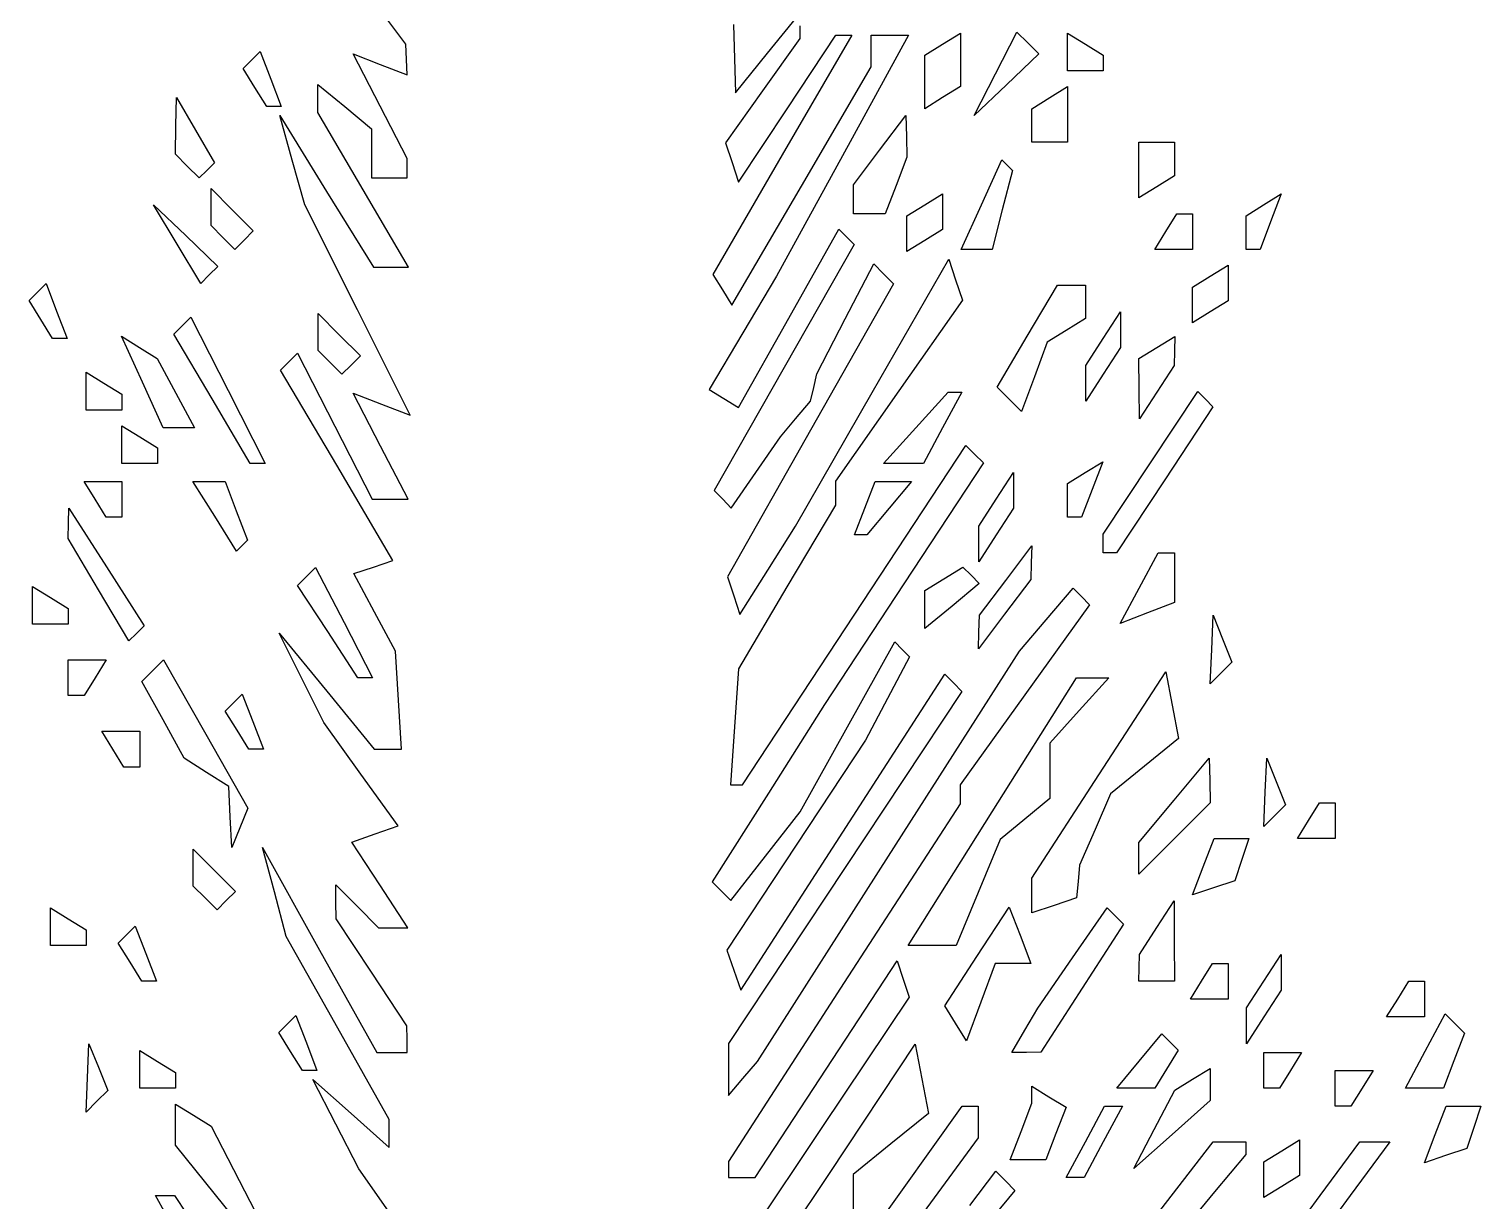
# Model space of a CAD drawing. Extents: x 137 to 489, y 18 to 824.
# Drawn here: x 283.6 to 348.7, y 712 to 764.5 of the extents above; entities that cross this region are included whole.
import ezdxf

# ---------------------------------------------------------------- set-up
doc = ezdxf.new("R2010")
doc.units = 0
doc.layers.add('Vrstva_1', color=7, linetype='CONTINUOUS')

msp = doc.modelspace()

# ---------------------------------------------------------------- linework, layer by layer
at = {"layer": 'Vrstva_1', "color": 7}
for p, q in [((300.49662, 763.814378), (299.322142, 765.367197)), ((316.709121, 763.41441), (318.148072, 765.191421)), ((315.183713, 764.692155), (315.27017, 761.637399)), ((320.47971, 764.214177), (317.367921, 758.850318)), ((317.590809, 760.920007), (319.770765, 764.214177)), ((318.148072, 764.626306), (318.148072, 764.061163)), ((319.770765, 764.214177), (320.125238, 764.214177)), ((323.026384, 764.214177), (320.066135, 758.814177)), ((320.125238, 764.214177), (320.47971, 764.214177)), ((321.348076, 763.502879), (321.348076, 764.214177)), ((321.348076, 764.214177), (322.187216, 764.214177)), ((322.187216, 764.214177), (323.026384, 764.214177)), ((324.557093, 763.814974), (325.357115, 764.309392)), ((325.357115, 764.309392), (325.357115, 763.109402)), ((326.928472, 762.483484), (327.886724, 764.351997)), ((327.886724, 764.351997), (328.374312, 763.864438)), ((330.157106, 763.462174), (330.157106, 764.309392)), ((330.157106, 764.309392), (330.957099, 763.814974)), ((300.522132, 763.128791), (300.49662, 763.814378)), ((318.148072, 764.061163), (316.485298, 761.72601)), ((323.757099, 763.320555), (324.557093, 763.814974)), ((328.374312, 763.864438), (328.861871, 763.376879)), ((330.957099, 763.814974), (331.757093, 763.320555)), ((293.196898, 762.721424), (293.578157, 763.102684)), ((293.578157, 763.102684), (293.959446, 763.483972)), ((293.959446, 763.483972), (294.433172, 762.249484)), ((299.338214, 761.032599), (298.128784, 763.371408)), ((298.128784, 763.371408), (299.338214, 762.907292)), ((299.338214, 762.907292), (300.547644, 762.443175)), ((300.547644, 762.443175), (300.522132, 763.128791)), ((315.27017, 761.637399), (316.709121, 763.41441)), ((321.348076, 762.79161), (321.348076, 763.502879)), ((323.757099, 762.120536), (323.757099, 763.320555)), ((325.357115, 763.109402), (325.357115, 761.909383)), ((328.861871, 763.376879), (327.416032, 761.995925)), ((330.157106, 762.614955), (330.157106, 763.462174)), ((331.757093, 763.320555), (331.757093, 762.967755)), ((331.757093, 762.967755), (331.757093, 762.614955)), ((293.724198, 761.868196), (293.196898, 762.721424)), ((294.433172, 762.249484), (294.906898, 761.014967)), ((318.227272, 757.451137), (321.348076, 762.79161)), ((325.970192, 760.61497), (326.928472, 762.483484)), ((330.957099, 762.614955), (330.157106, 762.614955)), ((331.757093, 762.614955), (330.957099, 762.614955)), ((294.251528, 761.014967), (293.724198, 761.868196)), ((296.547647, 761.382621), (296.547647, 762.010296)), ((296.547647, 762.010296), (297.747638, 761.014372)), ((316.485298, 761.72601), (314.822494, 759.390857)), ((323.757099, 760.920545), (323.757099, 762.120536)), ((325.357115, 761.909383), (324.557093, 761.414964)), ((327.416032, 761.995925), (325.970192, 760.61497)), ((329.357112, 761.414964), (330.157106, 761.909383)), ((330.157106, 761.909383), (330.157106, 760.662196)), ((290.18262, 760.148303), (290.208132, 761.414964)), ((290.208132, 761.414964), (291.057137, 759.95498)), ((294.579213, 761.014967), (294.251528, 761.014967)), ((294.906898, 761.014967), (294.579213, 761.014967)), ((296.547647, 760.754945), (296.547647, 761.382621)), ((297.747638, 761.014372), (298.947657, 760.018448)), ((300.547644, 758.693818), (299.338214, 761.032599)), ((324.557093, 761.414964), (323.757099, 760.920545)), ((328.55709, 760.920545), (329.357112, 761.414964)), ((295.395194, 758.614363), (294.834047, 760.614375)), ((294.834047, 760.614375), (296.936192, 757.214359)), ((298.581364, 757.284659), (296.547647, 760.754945)), ((315.410825, 757.625865), (317.590809, 760.920007)), ((321.73166, 759.062066), (322.906224, 760.61497)), ((322.906224, 760.61497), (322.931735, 759.680388)), ((328.55709, 760.167748), (328.55709, 760.920545)), ((330.157106, 760.662196), (330.157106, 759.41498)), ((290.157109, 758.881641), (290.18262, 760.148303)), ((291.057137, 759.95498), (291.906142, 758.494967)), ((298.947657, 760.018448), (298.947657, 758.916422)), ((322.931735, 759.680388), (322.957247, 758.745833)), ((328.55709, 759.41498), (328.55709, 760.167748)), ((314.822494, 759.390857), (315.116674, 758.508347)), ((320.557096, 757.509163), (321.73166, 759.062066)), ((329.357112, 759.41498), (328.55709, 759.41498)), ((330.157106, 759.41498), (329.357112, 759.41498)), ((333.357109, 758.167764), (333.357109, 759.41498)), ((333.357109, 759.41498), (334.157102, 759.41498)), ((334.157102, 759.41498), (334.957096, 759.41498)), ((334.957096, 759.41498), (334.957096, 758.662183)), ((290.690447, 758.348303), (290.157109, 758.881641)), ((291.223757, 757.814964), (290.690447, 758.348303)), ((291.906142, 758.494967), (291.566126, 758.15498)), ((295.956312, 756.614378), (295.395194, 758.614363)), ((298.947657, 758.916422), (298.947657, 757.814369)), ((300.547644, 758.254107), (300.547644, 758.693818)), ((317.367921, 758.850318), (314.256161, 753.486489)), ((315.116674, 758.508347), (315.410825, 757.625865)), ((320.066135, 758.814177), (317.105858, 753.414177)), ((322.957247, 758.745833), (322.471644, 757.480391)), ((326.304198, 756.618347), (327.217011, 758.621733)), ((327.217011, 758.621733), (327.455405, 758.383339)), ((327.455405, 758.383339), (327.693798, 758.144945)), ((334.957096, 758.662183), (334.957096, 757.909386)), ((291.563773, 758.15498), (291.223757, 757.814964)), ((291.566126, 758.15498), (291.563773, 758.15498)), ((298.947657, 757.814369), (299.74765, 757.814369)), ((299.74765, 757.814369), (300.547644, 757.814369)), ((300.547644, 757.814369), (300.547644, 758.254107)), ((327.693798, 758.144945), (327.232233, 756.379896)), ((333.357109, 756.920548), (333.357109, 758.167764)), ((334.957096, 757.909386), (334.157102, 757.414967)), ((291.757096, 756.509128), (291.757096, 757.335796)), ((291.757096, 757.335796), (292.703754, 756.389137)), ((296.936192, 757.214359), (299.038337, 753.814372)), ((300.615109, 753.814372), (298.581364, 757.284659)), ((315.106469, 752.110637), (318.227272, 757.451137)), ((320.557096, 756.86207), (320.557096, 757.509163)), ((322.471644, 757.480391), (321.986041, 756.214977)), ((323.757099, 756.614974), (324.557093, 757.109392)), ((324.557093, 757.109392), (324.557093, 756.309399)), ((334.157102, 757.414967), (333.357109, 756.920548)), ((338.947937, 756.609304), (339.738775, 757.098082)), ((339.738775, 757.098082), (339.262356, 755.856507)), ((290.237414, 754.852164), (289.178306, 756.615796)), ((289.178306, 756.615796), (290.620091, 755.234841)), ((291.757096, 755.68246), (291.757096, 756.509128)), ((292.703754, 756.389137), (293.650441, 755.442451)), ((298.319839, 751.902744), (295.956312, 756.614378)), ((320.557096, 756.214977), (320.557096, 756.86207)), ((322.957106, 756.120555), (323.757099, 756.614974)), ((325.391414, 754.614961), (326.304198, 756.618347)), ((338.157099, 756.120555), (338.947937, 756.609304)), ((321.271512, 756.214977), (320.557096, 756.214977)), ((321.271654, 756.214977), (321.271512, 756.214977)), ((321.986041, 756.214977), (321.271654, 756.214977)), ((322.957106, 755.320533), (322.957106, 756.120555)), ((324.557093, 756.309399), (324.557093, 755.509377)), ((327.232233, 756.379896), (326.770668, 754.614819)), ((334.557099, 755.414955), (335.051518, 756.214977)), ((335.051518, 756.214977), (335.404318, 756.214977)), ((335.404318, 756.214977), (335.75709, 756.214977)), ((335.75709, 756.214977), (335.75709, 755.414955)), ((338.157099, 755.367758), (338.157099, 756.120555)), ((339.262356, 755.856507), (338.785909, 754.614961)), ((290.620091, 755.234841), (292.061849, 753.853887)), ((292.290435, 755.149122), (291.757096, 755.68246)), ((292.823773, 754.615783), (292.290435, 755.149122)), ((293.650441, 755.442451), (293.237093, 755.029131)), ((317.655694, 751.527777), (319.903115, 755.525789)), ((319.903115, 755.525789), (320.248772, 755.180133)), ((320.248772, 755.180133), (320.594428, 754.834476)), ((322.957106, 754.520539), (322.957106, 755.320533)), ((324.557093, 755.509377), (323.757099, 755.014958)), ((334.06268, 754.614961), (334.557099, 755.414955)), ((335.75709, 755.414955), (335.75709, 754.614961)), ((338.157099, 754.614961), (338.157099, 755.367758)), ((291.296523, 753.088561), (290.237414, 754.852164)), ((293.237093, 755.029131), (292.823773, 754.615783)), ((320.594428, 754.834476), (317.456079, 749.324322)), ((323.757099, 755.014958), (322.957106, 754.520539)), ((326.080942, 754.614961), (325.391414, 754.614961)), ((326.770668, 754.614819), (326.080942, 754.614961)), ((334.909899, 754.614961), (334.06268, 754.614961)), ((335.75709, 754.614961), (334.909899, 754.614961)), ((338.471518, 754.614961), (338.157099, 754.614961)), ((338.785909, 754.614961), (338.471518, 754.614961)), ((292.061849, 753.853887), (291.6792, 753.47121)), ((299.038337, 753.814372), (299.826709, 753.814372)), ((299.826709, 753.814372), (300.615109, 753.814372)), ((320.191058, 751.496907), (321.46628, 753.962851)), ((321.39102, 748.193723), (324.828539, 754.173266)), ((321.46628, 753.962851), (321.909959, 753.519172)), ((324.828539, 754.173266), (325.135474, 753.252489)), ((336.557112, 753.415792), (337.357106, 753.910211)), ((337.357106, 753.910211), (337.357106, 753.110218)), ((291.6792, 753.47121), (291.296523, 753.088561)), ((314.256161, 753.486489), (314.681329, 752.798577)), ((317.105858, 753.414177), (315.60086, 750.877509)), ((321.909959, 753.519172), (322.353638, 753.075493)), ((325.135474, 753.252489), (325.442381, 752.331711)), ((335.75709, 752.921374), (336.557112, 753.415792)), ((283.596888, 752.322243), (283.978176, 752.703503)), ((283.978176, 752.703503), (284.359436, 753.084791)), ((284.359436, 753.084791), (284.833162, 751.850303)), ((314.681329, 752.798577), (315.106469, 752.110637)), ((322.353638, 753.075493), (318.630954, 746.504841)), ((328.350671, 750.728038), (329.702088, 753.015796)), ((329.702088, 753.015796), (330.329594, 753.015796)), ((330.329594, 753.015796), (330.957099, 753.015796)), ((330.957099, 753.015796), (330.957099, 752.262999)), ((335.75709, 752.121352), (335.75709, 752.921374)), ((337.357106, 753.110218), (337.357106, 752.310224)), ((284.124217, 751.469015), (283.596888, 752.322243)), ((284.833162, 751.850303), (285.306888, 750.615786)), ((300.683395, 747.191109), (298.319839, 751.902744)), ((325.442381, 752.331711), (322.59532, 748.281144)), ((330.957099, 752.262999), (330.957099, 751.510202)), ((335.75709, 751.321358), (335.75709, 752.121352)), ((337.357106, 752.310224), (336.557112, 751.815777)), ((284.651518, 750.615786), (284.124217, 751.469015)), ((290.092082, 750.817443), (290.468778, 751.194139)), ((290.468778, 751.194139), (290.845474, 751.570835)), ((290.845474, 751.570835), (292.517546, 748.293304)), ((296.557115, 750.909115), (296.557115, 751.735783)), ((296.557115, 751.735783), (297.503773, 750.789125)), ((315.408302, 747.529736), (317.655694, 751.527777)), ((318.915865, 749.030936), (320.191058, 751.496907)), ((330.957099, 751.510202), (330.101036, 750.981144)), ((331.757093, 750.615786), (332.532595, 751.815777)), ((332.532595, 751.815777), (332.532595, 751.015783)), ((336.557112, 751.815777), (335.75709, 751.321358)), ((284.979203, 750.615786), (284.651518, 750.615786)), ((285.306888, 750.615786), (284.979203, 750.615786)), ((288.679436, 748.666769), (287.744967, 750.71772)), ((287.744967, 750.71772), (288.546718, 750.222196)), ((291.803613, 747.916608), (290.092082, 750.817443)), ((296.557115, 750.082448), (296.557115, 750.909115)), ((297.503773, 750.789125), (298.450432, 749.842466)), ((315.60086, 750.877509), (314.095861, 748.34087)), ((326.999254, 748.440281), (328.350671, 750.728038)), ((330.101036, 750.981144), (329.244973, 750.452057)), ((330.981619, 749.415796), (331.757093, 750.615786)), ((332.532595, 751.015783), (332.532595, 750.215789)), ((334.158917, 750.215789), (334.95891, 750.710208)), ((334.95891, 750.710208), (334.947572, 750.063002)), ((288.546718, 750.222196), (289.348498, 749.726671)), ((295.255446, 749.588822), (295.636025, 749.96943)), ((295.636025, 749.96943), (297.308098, 746.6919)), ((297.090425, 749.549137), (296.557115, 750.082448)), ((329.244973, 750.452057), (328.670164, 748.898161)), ((332.532595, 750.215789), (331.757093, 749.015799)), ((333.358923, 749.72137), (334.158917, 750.215789)), ((334.947572, 750.063002), (334.936233, 749.415796)), ((289.348498, 749.726671), (290.180948, 748.171244)), ((294.874866, 749.208243), (295.255446, 749.588822)), ((297.623764, 749.015799), (297.090425, 749.549137)), ((298.037112, 749.429118), (297.623764, 749.015799)), ((298.450432, 749.842466), (298.037112, 749.429118)), ((317.456079, 749.324322), (314.317729, 743.814167)), ((330.981619, 748.615802), (330.981619, 749.415796)), ((333.370261, 748.368564), (333.358923, 749.72137)), ((334.936233, 749.415796), (334.157102, 748.215777)), ((286.157112, 748.263002), (286.157112, 749.110221)), ((286.157112, 749.110221), (286.957106, 748.615802)), ((286.957106, 748.615802), (287.757099, 748.121355)), ((289.613934, 746.615789), (288.679436, 748.666769)), ((297.392457, 744.938388), (294.874866, 749.208243)), ((318.776683, 748.422564), (318.915865, 749.030936)), ((328.670164, 748.898161), (328.095326, 747.344237)), ((331.757093, 749.015799), (330.981619, 747.81578)), ((330.981619, 747.81578), (330.981619, 748.615802)), ((286.157112, 747.415783), (286.157112, 748.263002)), ((287.757099, 748.121355), (287.757099, 747.768583)), ((290.180948, 748.171244), (291.013398, 746.615789)), ((292.517546, 748.293304), (294.189619, 745.015802)), ((299.358765, 745.792892), (298.128784, 748.171386)), ((298.128784, 748.171386), (299.406076, 747.681248)), ((314.095861, 748.34087), (314.752082, 747.935289)), ((314.752082, 747.935289), (315.408302, 747.529736)), ((317.953502, 742.21418), (321.39102, 748.193723)), ((318.637502, 747.814164), (318.776683, 748.422564)), ((322.59532, 748.281144), (319.74823, 744.230577)), ((323.357102, 746.615789), (324.805096, 748.215777)), ((325.413411, 748.215777), (324.557093, 746.615789)), ((324.805096, 748.215777), (325.109225, 748.215777)), ((325.109225, 748.215777), (325.413411, 748.215777)), ((327.547304, 747.892259), (326.999254, 748.440281)), ((333.3816, 747.015786), (333.370261, 748.368564)), ((334.157102, 748.215777), (333.3816, 747.015786)), ((333.874176, 745.049194), (335.99126, 748.248318)), ((335.99126, 748.248318), (336.33411, 747.90544)), ((286.957106, 747.415783), (286.157112, 747.415783)), ((287.757099, 747.415783), (286.957106, 747.415783)), ((287.757099, 747.768583), (287.757099, 747.415783)), ((293.515143, 745.015802), (291.803613, 747.916608)), ((299.406076, 747.681248), (300.683395, 747.191109)), ((317.965493, 747.01417), (318.637502, 747.814164)), ((328.095326, 747.344237), (327.547304, 747.892259)), ((336.676961, 747.562589), (334.510724, 744.289197)), ((336.33411, 747.90544), (336.676961, 747.562589)), ((287.757099, 745.862992), (287.757099, 746.710211)), ((287.757099, 746.710211), (288.557093, 746.215792)), ((297.308098, 746.6919), (298.98017, 743.414369)), ((317.293512, 746.214177), (317.965493, 747.01417)), ((288.557093, 746.215792), (289.357115, 745.721374)), ((290.313666, 746.615789), (289.613934, 746.615789)), ((291.013398, 746.615789), (290.313666, 746.615789)), ((318.630954, 746.504841), (314.908271, 739.934218)), ((316.186186, 744.615437), (317.293512, 746.214177)), ((321.909109, 745.015802), (323.357102, 746.615789)), ((324.557093, 746.615789), (323.700803, 745.015802)), ((287.757099, 745.015802), (287.757099, 745.862992)), ((289.357115, 745.721374), (289.357115, 745.368574)), ((289.357115, 745.368574), (289.357115, 745.015802)), ((300.588746, 743.414369), (299.358765, 745.792892)), ((320.594712, 738.221978), (325.599222, 745.82977)), ((325.599222, 745.82977), (325.990942, 745.438051)), ((325.990942, 745.438051), (326.382633, 745.046359)), ((288.557093, 745.015802), (287.757099, 745.015802)), ((289.357115, 745.015802), (288.557093, 745.015802)), ((293.852381, 745.015802), (293.515143, 745.015802)), ((294.189619, 745.015802), (293.852381, 745.015802)), ((299.910076, 740.668504), (297.392457, 744.938388)), ((322.80497, 745.015802), (321.909109, 745.015802)), ((323.700803, 745.015802), (322.80497, 745.015802)), ((326.382633, 745.046359), (322.820164, 739.630259)), ((330.947943, 744.610136), (331.738781, 745.098885)), ((331.738781, 745.098885), (331.262362, 743.857339)), ((331.757093, 741.850098), (333.874176, 745.049194)), ((286.557109, 743.415786), (286.06269, 744.21578)), ((286.06269, 744.21578), (286.90988, 744.21578)), ((286.90988, 744.21578), (287.757099, 744.21578)), ((287.757099, 744.21578), (287.757099, 743.415786)), ((291.919975, 742.652104), (290.943496, 744.215723)), ((290.943496, 744.215723), (291.664687, 744.215723)), ((291.664687, 744.215723), (292.385849, 744.215723)), ((292.385849, 744.215723), (292.890274, 742.901241)), ((315.078888, 743.016696), (316.186186, 744.615437)), ((319.74823, 744.230577), (319.74823, 743.692674)), ((321.067757, 743.015789), (321.528246, 744.21578)), ((321.528246, 744.21578), (322.340627, 744.21578)), ((323.15298, 744.21578), (322.157083, 743.015789)), ((322.340627, 744.21578), (323.15298, 744.21578)), ((326.957102, 743.415786), (327.732605, 744.615777)), ((327.732605, 744.615777), (327.732605, 743.815783)), ((330.157106, 744.121358), (330.947943, 744.610136)), ((330.157106, 743.368561), (330.157106, 744.121358)), ((334.510724, 744.289197), (332.344488, 741.015777)), ((287.051528, 742.615792), (286.557109, 743.415786)), ((287.757099, 743.415786), (287.757099, 742.615792)), ((298.98017, 743.414369), (299.784444, 743.414369)), ((299.784444, 743.414369), (300.588746, 743.414369)), ((314.317729, 743.814167), (314.698309, 743.415418)), ((314.698309, 743.415418), (315.078888, 743.016696)), ((319.74823, 743.692674), (319.74823, 743.154744)), ((326.1816, 742.215796), (326.957102, 743.415786)), ((327.732605, 743.815783), (327.732605, 743.015789)), ((330.157106, 742.615792), (330.157106, 743.368561)), ((331.262362, 743.857339), (330.785915, 742.615792)), ((285.371263, 742.339216), (285.385436, 743.015789)), ((285.385436, 743.015789), (287.071739, 740.382262)), ((292.890274, 742.901241), (293.394699, 741.586731)), ((319.74823, 743.154744), (317.575956, 739.484473)), ((320.607298, 741.815799), (321.067757, 743.015789)), ((322.157083, 743.015789), (321.161159, 741.815799)), ((327.732605, 743.015789), (326.957102, 741.815799)), ((285.35709, 741.662643), (285.371263, 742.339216)), ((287.404328, 742.615792), (287.051528, 742.615792)), ((287.757099, 742.615792), (287.404328, 742.615792)), ((292.896482, 741.088514), (291.919975, 742.652104)), ((316.712098, 740.230523), (317.953502, 742.21418)), ((326.1816, 741.415802), (326.1816, 742.215796)), ((330.471496, 742.615792), (330.157106, 742.615792)), ((330.785915, 742.615792), (330.471496, 742.615792)), ((286.715055, 739.36383), (285.35709, 741.662643)), ((293.394699, 741.586731), (293.145647, 741.337679)), ((320.884243, 741.815799), (320.607298, 741.815799)), ((321.161159, 741.815799), (320.884243, 741.815799)), ((326.957102, 741.815799), (326.1816, 740.61578)), ((326.1816, 740.61578), (326.1816, 741.415802)), ((331.757093, 741.432952), (331.757093, 741.850098)), ((331.757093, 741.015777), (331.757093, 741.432952)), ((293.145647, 741.337679), (292.896482, 741.088514)), ((327.382668, 739.768703), (328.557232, 741.321607)), ((328.557232, 741.321607), (328.53172, 740.568696)), ((332.050791, 741.015777), (331.757093, 741.015777)), ((332.344488, 741.015777), (332.050791, 741.015777)), ((333.366746, 739.433789), (334.213398, 741.015777)), ((334.213398, 741.015777), (334.585247, 741.015777)), ((334.585247, 741.015777), (334.957096, 741.015777)), ((334.957096, 741.015777), (334.957096, 739.901392)), ((287.071739, 740.382262), (288.758069, 737.748706)), ((296.03418, 739.959616), (296.439137, 740.364574)), ((296.439137, 740.364574), (297.718668, 737.890211)), ((298.160419, 740.085304), (299.035247, 740.376904)), ((299.035247, 740.376904), (299.910076, 740.668504)), ((315.470665, 738.246866), (316.712098, 740.230523)), ((324.610328, 739.848696), (325.463556, 740.375997)), ((325.463556, 740.375997), (325.82965, 740.009903)), ((328.53172, 740.568696), (328.506208, 739.815786)), ((283.757102, 738.662992), (283.757102, 739.510211)), ((283.757102, 739.510211), (284.557096, 739.015792)), ((295.62925, 739.554687), (296.03418, 739.959616)), ((296.985203, 737.485282), (295.62925, 739.554687)), ((299.092224, 738.349849), (298.160419, 740.085304)), ((314.908271, 739.934218), (315.189468, 739.090542)), ((317.575956, 739.484473), (315.403682, 735.814174)), ((322.820164, 739.630259), (319.257694, 734.214186)), ((323.757099, 739.321367), (324.610328, 739.848696)), ((326.195773, 739.64378), (324.97645, 738.63184)), ((325.82965, 740.009903), (326.195773, 739.64378)), ((326.208132, 738.215799), (327.382668, 739.768703)), ((328.506208, 739.815786), (327.331672, 738.262882)), ((334.957096, 739.901392), (334.957096, 738.78698)), ((284.557096, 739.015792), (285.35709, 738.521374)), ((288.072992, 737.065018), (286.715055, 739.36383)), ((315.189468, 739.090542), (315.470665, 738.246866)), ((323.757099, 738.470633), (323.757099, 739.321367)), ((329.203446, 738.019074), (330.404995, 739.423981)), ((330.404995, 739.423981), (330.775994, 739.053011)), ((330.775994, 739.053011), (331.146964, 738.682013)), ((332.520066, 737.851802), (333.366746, 739.433789)), ((283.757102, 737.815802), (283.757102, 738.662992)), ((285.35709, 738.521374), (285.35709, 738.168574)), ((285.35709, 738.168574), (285.35709, 737.815802)), ((300.024, 736.614366), (299.092224, 738.349849)), ((315.590202, 730.614186), (320.594712, 738.221978)), ((324.97645, 738.63184), (323.757099, 737.619871)), ((323.757099, 737.619871), (323.757099, 738.470633)), ((327.331672, 738.262882), (326.157109, 736.709978)), ((326.18262, 737.462889), (326.208132, 738.215799)), ((331.146964, 738.682013), (328.247575, 734.646243)), ((333.738595, 738.319377), (332.520066, 737.851802)), ((334.957096, 738.78698), (333.738595, 738.319377)), ((336.620324, 736.682454), (336.683537, 738.215799)), ((336.683537, 738.215799), (337.103717, 737.165789)), ((284.557096, 737.815802), (283.757102, 737.815802)), ((285.35709, 737.815802), (284.557096, 737.815802)), ((288.758069, 737.748706), (288.416211, 737.406848)), ((297.718668, 737.890211), (298.998198, 735.415877)), ((328.001868, 736.614167), (329.203446, 738.019074)), ((288.41485, 737.406848), (288.072992, 737.065018)), ((288.416211, 737.406848), (288.41485, 737.406848)), ((295.812822, 735.414375), (294.817861, 737.414359)), ((294.817861, 737.414359), (296.940756, 734.814366)), ((298.341128, 735.415877), (296.985203, 737.485282)), ((320.28908, 733.218177), (322.406787, 737.022186)), ((322.406787, 737.022186), (322.742296, 736.686706)), ((326.157109, 736.709978), (326.18262, 737.462889)), ((337.103717, 737.165789), (337.523896, 736.11578)), ((285.35709, 735.415877), (285.35709, 736.215871)), ((285.35709, 736.215871), (286.204309, 736.215871)), ((286.204309, 736.215871), (287.051528, 736.215871)), ((287.051528, 736.215871), (286.557109, 735.415877)), ((289.139074, 735.731317), (289.62703, 736.219244)), ((289.62703, 736.219244), (291.51686, 732.892136)), ((300.157228, 734.414369), (300.024, 736.614366)), ((323.077776, 736.351197), (322.091065, 734.482684)), ((322.131487, 727.414183), (328.001868, 736.614167)), ((322.742296, 736.686706), (323.077776, 736.351197)), ((336.557112, 735.149137), (336.620324, 736.682454)), ((288.651146, 735.243389), (289.139074, 735.731317)), ((315.403682, 735.814174), (315.221414, 733.21418)), ((320.07977, 728.492369), (324.65846, 735.570536)), ((324.65846, 735.570536), (325.040655, 735.18834)), ((331.557109, 731.057837), (334.557099, 735.681229)), ((334.557099, 735.681229), (334.846602, 734.188391)), ((337.040447, 735.632444), (336.557112, 735.149137)), ((337.040561, 735.632444), (337.040447, 735.632444)), ((337.523896, 736.11578), (337.040561, 735.632444)), ((285.35709, 734.615884), (285.35709, 735.415877)), ((286.557109, 735.415877), (286.06269, 734.615884)), ((289.604069, 733.529619), (288.651146, 735.243389)), ((296.807811, 733.414363), (295.812822, 735.414375)), ((298.669663, 735.415877), (298.341128, 735.415877)), ((298.998198, 735.415877), (298.669663, 735.415877)), ((325.040655, 735.18834), (325.42285, 734.806145)), ((326.780476, 729.411928), (330.557102, 735.407855)), ((330.557102, 735.407855), (331.281099, 735.41069)), ((332.005096, 735.413525), (330.68109, 733.950536)), ((331.281099, 735.41069), (332.005096, 735.413525)), ((285.70989, 734.615884), (285.35709, 734.615884)), ((286.06269, 734.615884), (285.70989, 734.615884)), ((292.396876, 733.922331), (292.778164, 734.303591)), ((292.778164, 734.303591), (293.159452, 734.684879)), ((293.159452, 734.684879), (293.633178, 733.450391)), ((296.940756, 734.814366), (299.06365, 732.214372)), ((300.290457, 732.214372), (300.157228, 734.414369)), ((325.42285, 734.806145), (320.185502, 726.918545)), ((322.091065, 734.482684), (321.104353, 732.61417)), ((328.247575, 734.646243), (325.348157, 730.610473)), ((292.924205, 733.069103), (292.396876, 733.922331)), ((319.257694, 734.214186), (316.742995, 730.24075)), ((330.68109, 733.950536), (329.357112, 732.487518)), ((334.846602, 734.188391), (335.136104, 732.695553)), ((287.357102, 732.215874), (286.862683, 733.015868)), ((286.862683, 733.015868), (287.709874, 733.015868)), ((287.709874, 733.015868), (288.557093, 733.015868)), ((288.557093, 733.015868), (288.557093, 732.215874)), ((290.556992, 731.815877), (289.604069, 733.529619)), ((293.451534, 732.215874), (292.924205, 733.069103)), ((293.633178, 733.450391), (294.106876, 732.215874)), ((298.477729, 731.099733), (296.807811, 733.414363)), ((315.221414, 733.21418), (315.039146, 730.614186)), ((318.171345, 729.414167), (320.28908, 733.218177)), ((291.51686, 732.892136), (293.40669, 729.565027)), ((321.104353, 732.61417), (317.994406, 727.909679)), ((329.357112, 732.487518), (329.357112, 731.248466)), ((335.136104, 732.695553), (333.607691, 731.455707)), ((287.851521, 731.415881), (287.357102, 732.215874)), ((288.557093, 732.215874), (288.557093, 731.415881)), ((291.55697, 731.176126), (290.556992, 731.815877)), ((293.779219, 732.215874), (293.451534, 732.215874)), ((294.106876, 732.215874), (293.779219, 732.215874)), ((299.06365, 732.214372), (299.677039, 732.214372)), ((299.677039, 732.214372), (300.290457, 732.214372)), ((334.930479, 729.927238), (336.503877, 731.815877)), ((336.503877, 731.815877), (336.529389, 730.815871)), ((339.020306, 730.282533), (339.083518, 731.815877)), ((339.083518, 731.815877), (339.503669, 730.765868)), ((288.204321, 731.415881), (287.851521, 731.415881)), ((288.557093, 731.415881), (288.204321, 731.415881)), ((292.556976, 730.536375), (291.55697, 731.176126)), ((300.147676, 728.785103), (298.477729, 731.099733)), ((328.55709, 726.434416), (331.557109, 731.057837)), ((329.357112, 731.248466), (329.357112, 730.009415)), ((333.607691, 731.455707), (332.079307, 730.215862)), ((292.620189, 729.176114), (292.556976, 730.536375)), ((315.039146, 730.614186), (315.314674, 730.614186)), ((315.314674, 730.614186), (315.590202, 730.614186)), ((325.348157, 730.610473), (325.348157, 730.189018)), ((336.529389, 730.815871), (336.554901, 729.815865)), ((339.503669, 730.765868), (339.923849, 729.715887)), ((316.742995, 730.24075), (314.228324, 726.267314)), ((325.348157, 729.767563), (320.148142, 721.754388)), ((325.348157, 730.189018), (325.348157, 729.767563)), ((329.357112, 730.009415), (328.243181, 729.084952)), ((332.079307, 730.215862), (331.387285, 728.615874)), ((333.357109, 728.038627), (334.930479, 729.927238)), ((336.554901, 729.815865), (334.954913, 728.215877)), ((338.957093, 728.749216), (339.020306, 730.282533)), ((339.923849, 729.715887), (339.440542, 729.232552)), ((340.957106, 729.015871), (341.451524, 729.815865)), ((341.451524, 729.815865), (341.804324, 729.815865)), ((341.804324, 729.815865), (342.157096, 729.815865)), ((342.157096, 729.815865), (342.157096, 729.015871)), ((292.683402, 727.815881), (292.620189, 729.176114)), ((293.40669, 729.565027), (293.044989, 728.690454)), ((316.614444, 727.426117), (318.171345, 729.414167)), ((323.00382, 723.416), (326.780476, 729.411928)), ((328.243181, 729.084952), (327.12925, 728.16046)), ((339.440428, 729.232552), (338.957093, 728.749216)), ((339.440542, 729.232552), (339.440428, 729.232552)), ((293.045131, 728.690454), (292.683402, 727.815881)), ((293.044989, 728.690454), (293.045131, 728.690454)), ((298.06835, 728.054586), (299.108013, 728.41983)), ((299.108013, 728.41983), (300.147676, 728.785103)), ((315.50108, 721.414174), (320.07977, 728.492369)), ((331.387285, 728.615874), (330.695291, 727.015887)), ((340.462687, 728.215877), (340.957106, 729.015871)), ((342.157096, 729.015871), (342.157096, 728.215877)), ((294.597893, 725.814366), (294.067644, 727.814378)), ((294.067644, 727.814378), (296.625543, 723.214372)), ((299.32645, 726.134482), (298.06835, 728.054586)), ((317.994406, 727.909679), (314.884488, 723.205188)), ((327.12925, 728.16046), (326.14611, 725.786983)), ((334.957096, 728.215877), (333.357109, 726.615862)), ((333.357109, 727.327244), (333.357109, 728.038627)), ((334.954913, 728.215877), (334.957096, 728.215877)), ((336.242154, 726.949018), (336.728296, 728.215877)), ((336.728296, 728.215877), (337.509354, 728.215877)), ((337.509354, 728.215877), (338.290441, 728.215877)), ((338.290441, 728.215877), (337.973754, 727.265874)), ((341.309877, 728.215877), (340.462687, 728.215877)), ((342.157096, 728.215877), (341.309877, 728.215877)), ((290.957102, 726.909333), (290.957102, 727.736)), ((290.957102, 727.736), (291.903761, 726.789314)), ((315.057572, 725.438066), (316.614444, 727.426117)), ((316.261106, 718.21417), (322.131487, 727.414183)), ((333.357109, 726.615862), (333.357109, 727.327244)), ((337.973754, 727.265874), (337.657096, 726.315871)), ((290.957102, 726.082665), (290.957102, 726.909333)), ((291.903761, 726.789314), (292.850447, 725.842655)), ((320.185502, 726.918545), (314.948154, 719.030945)), ((330.695291, 727.015887), (330.626126, 726.282536)), ((335.756013, 725.682186), (336.242154, 726.949018)), ((291.490441, 725.549326), (290.957102, 726.082665)), ((292.850447, 725.842655), (292.437099, 725.429336)), ((295.128113, 723.814381), (294.597893, 725.814366)), ((297.353339, 725.374372), (297.347669, 726.134369)), ((297.347669, 726.134369), (298.307679, 725.174359)), ((300.584551, 724.214378), (299.32645, 726.134482)), ((314.228324, 726.267314), (314.642948, 725.85269)), ((314.642948, 725.85269), (315.057572, 725.438066)), ((328.55709, 725.658489), (328.55709, 726.434416)), ((330.626126, 726.282536), (330.556961, 725.549213)), ((336.706554, 725.999015), (335.756013, 725.682186)), ((337.657096, 726.315871), (336.706554, 725.999015)), ((292.02378, 725.015988), (291.490441, 725.549326)), ((292.437099, 725.429336), (292.02378, 725.015988)), ((297.359008, 724.614375), (297.353339, 725.374372)), ((298.307679, 725.174359), (299.267688, 724.214378)), ((326.14611, 725.786983), (325.162998, 723.413506)), ((328.55709, 724.882533), (328.55709, 725.658489)), ((329.557096, 725.215887), (328.55709, 724.882533)), ((330.556961, 725.549213), (329.556954, 725.215887)), ((329.556954, 725.215887), (329.557096, 725.215887)), ((334.155317, 724.215994), (334.930819, 725.415985)), ((334.930819, 725.415985), (334.942157, 723.615985)), ((284.557096, 724.263191), (284.557096, 725.11041)), ((284.557096, 725.11041), (285.35709, 724.615991)), ((285.35709, 724.615991), (286.157112, 724.121572)), ((298.948479, 722.214366), (297.359008, 724.614375)), ((326.095512, 722.922092), (327.542797, 725.128353)), ((327.542797, 725.128353), (328.024857, 723.87218)), ((330.375543, 722.860608), (331.93165, 725.106668)), ((331.93165, 725.106668), (332.3016, 724.736718)), ((332.3016, 724.736718), (332.671578, 724.36674)), ((284.557096, 723.416), (284.557096, 724.263191)), ((286.157112, 724.121572), (286.157112, 723.768772)), ((287.596885, 723.522441), (287.978173, 723.903729)), ((287.978173, 723.903729), (288.359433, 724.284989)), ((288.359433, 724.284989), (288.833159, 723.050501)), ((299.267688, 724.214378), (299.92612, 724.214378)), ((299.92612, 724.214378), (300.584551, 724.214378)), ((328.024857, 723.87218), (328.506888, 722.615978)), ((332.671578, 724.36674), (330.814346, 721.500545)), ((333.379786, 723.015975), (334.155317, 724.215994)), ((285.35709, 723.416), (284.557096, 723.416)), ((286.157112, 723.416), (285.35709, 723.416)), ((286.157112, 723.768772), (286.157112, 723.416)), ((288.124214, 722.669213), (287.596885, 723.522441)), ((297.43869, 719.716986), (295.128113, 723.814381)), ((296.625543, 723.214372), (299.183443, 718.614366)), ((314.884488, 723.205188), (315.192784, 722.309666)), ((324.083395, 723.416), (323.00382, 723.416)), ((324.083395, 723.413506), (324.083395, 723.416)), ((325.162998, 723.413506), (324.083395, 723.413506)), ((334.942157, 723.615985), (334.953496, 721.815985)), ((288.651515, 721.815985), (288.124214, 722.669213)), ((288.833159, 723.050501), (289.306885, 721.815985)), ((319.329638, 717.871377), (322.511131, 722.722929)), ((322.511131, 722.722929), (322.782406, 721.909358)), ((324.648198, 720.715802), (326.095512, 722.922092)), ((326.90554, 722.615978), (326.263068, 720.879219)), ((327.706214, 722.615978), (326.90554, 722.615978)), ((328.506888, 722.615978), (327.706214, 722.615978)), ((328.819436, 720.614548), (330.375543, 722.860608)), ((333.368447, 722.415994), (333.379786, 723.015975)), ((336.157115, 721.815985), (336.651534, 722.615978)), ((336.651534, 722.615978), (337.004306, 722.615978)), ((337.004306, 722.615978), (337.357106, 722.615978)), ((337.357106, 722.615978), (337.357106, 721.815985)), ((338.957093, 721.815985), (339.732595, 723.015975)), ((339.732595, 723.015975), (339.732595, 722.215981)), ((300.537921, 719.814385), (298.948479, 722.214366)), ((315.192784, 722.309666), (315.50108, 721.414174)), ((322.782406, 721.909358), (323.053682, 721.095786)), ((333.357109, 721.815985), (333.368447, 722.415994)), ((339.732595, 722.215981), (339.732595, 721.415988)), ((288.9792, 721.815985), (288.651515, 721.815985)), ((289.306885, 721.815985), (288.9792, 721.815985)), ((320.148142, 721.754388), (314.948154, 713.741185)), ((330.814346, 721.500545), (328.957115, 718.63435)), ((334.157102, 721.815985), (333.357109, 721.815985)), ((334.953496, 721.815985), (334.153502, 721.815985)), ((334.153502, 721.815985), (334.157102, 721.815985)), ((335.662668, 721.015991), (336.157115, 721.815985)), ((337.357106, 721.815985), (337.357106, 721.015991)), ((338.181619, 720.615994), (338.957093, 721.815985)), ((339.732595, 721.415988), (338.957093, 720.215997)), ((344.957102, 721.015991), (345.451521, 721.815985)), ((345.451521, 721.815985), (345.804321, 721.815985)), ((345.804321, 721.815985), (346.157093, 721.815985)), ((346.157093, 721.815985), (346.157093, 721.015991)), ((323.053682, 721.095786), (319.142494, 715.253837)), ((325.134397, 719.929103), (324.648198, 720.715802)), ((326.263068, 720.879219), (325.620595, 719.142432)), ((328.241055, 719.614542), (328.819436, 720.614548)), ((336.509887, 721.015991), (335.662668, 721.015991)), ((337.357106, 721.015991), (336.509887, 721.015991)), ((338.181619, 719.816), (338.181619, 720.615994)), ((344.462683, 720.215997), (344.957102, 721.015991)), ((346.157093, 721.015991), (346.157093, 720.215997)), ((295.178173, 719.903704), (295.559433, 720.284992)), ((295.559433, 720.284992), (296.033159, 719.050504)), ((338.957093, 720.215997), (338.181619, 719.015978)), ((345.309874, 720.215997), (344.462683, 720.215997)), ((346.157093, 720.215997), (345.309874, 720.215997)), ((346.193773, 718.684495), (347.086743, 720.353024)), ((347.086743, 720.353024), (347.520756, 719.919011)), ((294.796885, 719.522444), (295.178173, 719.903704)), ((295.324214, 718.669216), (294.796885, 719.522444)), ((299.749266, 715.619619), (297.43869, 719.716986)), ((300.543591, 719.214375), (300.537921, 719.814385)), ((325.620595, 719.142432), (325.134397, 719.929103)), ((327.662674, 718.614564), (328.241055, 719.614542)), ((333.373153, 718.235317), (334.385093, 719.45464)), ((334.385093, 719.45464), (334.751216, 719.088545)), ((338.181619, 719.015978), (338.181619, 719.816)), ((347.954769, 719.484999), (347.481043, 718.250482)), ((347.520756, 719.919011), (347.954769, 719.484999)), ((286.220324, 717.482577), (286.283537, 719.015893)), ((286.283537, 719.015893), (286.703717, 717.965912)), ((288.557093, 717.863213), (288.557093, 718.710403)), ((288.557093, 718.710403), (289.357115, 718.215985)), ((295.851515, 717.815988), (295.324214, 718.669216)), ((296.033159, 719.050504), (296.506885, 717.815988)), ((300.54926, 718.614366), (300.543591, 719.214375)), ((314.948154, 719.030945), (314.948154, 717.862561)), ((319.477124, 713.205663), (323.328813, 718.999396)), ((323.328813, 718.999396), (323.628066, 717.4455)), ((328.957115, 718.63435), (328.30988, 718.625846)), ((335.11731, 718.722422), (334.590009, 717.869222)), ((334.751216, 719.088545), (335.11731, 718.722422)), ((345.300803, 717.015994), (346.193773, 718.684495)), ((289.357115, 718.215985), (290.157109, 717.721566)), ((299.183443, 718.614366), (299.866337, 718.614366)), ((299.866337, 718.614366), (300.54926, 718.614366)), ((315.60463, 717.454174), (316.261106, 718.21417)), ((328.30988, 718.625903), (327.662674, 718.614564)), ((328.30988, 718.625846), (328.30988, 718.625903)), ((332.361184, 717.015994), (333.373153, 718.235317)), ((338.957093, 717.815988), (338.957093, 718.615981)), ((338.957093, 718.615981), (339.804312, 718.615981)), ((339.804312, 718.615981), (340.651531, 718.615981)), ((340.651531, 718.615981), (340.157112, 717.815988)), ((347.481043, 718.250482), (347.007317, 717.015994)), ((286.157112, 715.949232), (286.220324, 717.482577)), ((286.703717, 717.965912), (287.123896, 716.915903)), ((288.557093, 717.015994), (288.557093, 717.863213)), ((290.157109, 717.721566), (290.157109, 717.368766)), ((290.157109, 717.368766), (290.157109, 717.015994)), ((296.1792, 717.815988), (295.851515, 717.815988)), ((296.506885, 717.815988), (296.1792, 717.815988)), ((297.34628, 715.414363), (296.316454, 717.414375)), ((296.316454, 717.414375), (298.03286, 715.890385)), ((314.948154, 717.862561), (314.948154, 716.694177)), ((314.948154, 716.694177), (315.60463, 717.454174)), ((316.148145, 713.019852), (319.329638, 717.871377)), ((323.628066, 717.4455), (323.92732, 715.891575)), ((334.590009, 717.869222), (334.06268, 717.015994)), ((334.965713, 716.926788), (335.761398, 717.41857)), ((335.761398, 717.41857), (336.557112, 717.910325)), ((336.557112, 717.910325), (336.557112, 717.187093)), ((338.957093, 717.015994), (338.957093, 717.815988)), ((340.157112, 717.815988), (339.662665, 717.015994)), ((342.157096, 717.015994), (342.157096, 717.815988)), ((342.157096, 717.815988), (343.004315, 717.815988)), ((343.004315, 717.815988), (343.851534, 717.815988)), ((343.851534, 717.815988), (343.357115, 717.015994)), ((287.123896, 716.915903), (286.640561, 716.432567)), ((289.357115, 717.015994), (288.557093, 717.015994)), ((290.157109, 717.015994), (289.357115, 717.015994)), ((328.55709, 716.728533), (328.55709, 717.110331)), ((328.55709, 717.110331), (329.322161, 716.637484)), ((328.55709, 716.346763), (328.55709, 716.728533)), ((333.211946, 717.015994), (332.361184, 717.015994)), ((334.06268, 717.015994), (333.211946, 717.015994)), ((334.044992, 715.171348), (334.965713, 716.926788)), ((336.557112, 717.187093), (336.557112, 716.46389)), ((339.309893, 717.015994), (338.957093, 717.015994)), ((339.662665, 717.015994), (339.309893, 717.015994)), ((342.157096, 716.216), (342.157096, 717.015994)), ((343.357115, 717.015994), (342.862668, 716.216)), ((346.15406, 717.015994), (345.300803, 717.015994)), ((347.007317, 717.015994), (346.15406, 717.015994)), ((286.640447, 716.432567), (286.157112, 715.949232)), ((286.640561, 716.432567), (286.640447, 716.432567)), ((290.156995, 715.389616), (290.156995, 716.310309)), ((290.156995, 716.310309), (290.962687, 715.812347)), ((320.850255, 709.811884), (325.432403, 716.21189)), ((325.432403, 716.21189), (325.790362, 716.21189)), ((325.790362, 716.21189), (326.148321, 716.21189)), ((326.148321, 716.21189), (326.148321, 715.507027)), ((328.071515, 715.081348), (328.55709, 716.346763)), ((329.322161, 716.637484), (330.087232, 716.164665)), ((330.087232, 716.164665), (329.63658, 714.990271)), ((330.957099, 714.6159), (331.813389, 716.215915)), ((332.613411, 716.215915), (331.757093, 714.6159)), ((331.813389, 716.215915), (332.213386, 716.215915)), ((332.213386, 716.215915), (332.613411, 716.215915)), ((336.557112, 716.46389), (334.840706, 714.9399)), ((342.509896, 716.216), (342.157096, 716.216)), ((342.862668, 716.216), (342.509896, 716.216)), ((346.642157, 714.949055), (347.128299, 716.215915)), ((347.128299, 716.215915), (347.909357, 716.215915)), ((347.909357, 716.215915), (348.690444, 716.215915)), ((348.690444, 716.215915), (348.373757, 715.265912)), ((290.156995, 714.468923), (290.156995, 715.389616)), ((290.962687, 715.812347), (291.768378, 715.314413)), ((298.376135, 713.414378), (297.34628, 715.414363)), ((298.03286, 715.890385), (299.749266, 714.366394)), ((299.749266, 714.992992), (299.749266, 715.619619)), ((323.92732, 715.891575), (322.237814, 714.52349)), ((326.148321, 715.507027), (326.148321, 714.802164)), ((291.768378, 715.314413), (293.02166, 712.890791)), ((299.749266, 714.366394), (299.749266, 714.992992)), ((319.142494, 715.253837), (315.231279, 709.411887)), ((326.148321, 714.802164), (321.523455, 708.50704)), ((327.585912, 713.815906), (328.071515, 715.081348)), ((329.63658, 714.990271), (329.185928, 713.815906)), ((333.124299, 713.415909), (334.044992, 715.171348)), ((334.840706, 714.9399), (333.124299, 713.415909)), ((346.156016, 713.682196), (346.642157, 714.949055)), ((348.373757, 715.265912), (348.057099, 714.315909)), ((291.956995, 712.247837), (290.156995, 714.468923)), ((322.237814, 714.52349), (320.548309, 713.155405)), ((330.100809, 713.015912), (330.957099, 714.6159)), ((331.757093, 714.6159), (330.900803, 713.015912)), ((332.183169, 708.811877), (336.679398, 714.611903)), ((336.679398, 714.611903), (337.413855, 714.611903)), ((337.413855, 714.611903), (338.148312, 714.611903)), ((338.148312, 714.611903), (338.148312, 714.334391)), ((338.148312, 714.334391), (338.148312, 714.056879)), ((338.957093, 713.721484), (339.757115, 714.215903)), ((339.757115, 714.215903), (340.557109, 714.710322)), ((340.557109, 714.710322), (340.557109, 713.910328)), ((341.483584, 712.21589), (343.257987, 714.6159)), ((344.605011, 714.6159), (342.830608, 712.21589)), ((343.257987, 714.6159), (343.931499, 714.6159)), ((343.931499, 714.6159), (344.605011, 714.6159)), ((348.057099, 714.315909), (347.106557, 713.999052)), ((314.948154, 713.741185), (314.948154, 713.377698)), ((328.385906, 713.815906), (327.585912, 713.815906)), ((329.185928, 713.815906), (328.385906, 713.815906)), ((338.148312, 714.056879), (336.748309, 712.374857)), ((338.957093, 712.92149), (338.957093, 713.721484)), ((340.557109, 713.910328), (340.557109, 713.110334)), ((347.106557, 713.999052), (346.156016, 713.682196)), ((293.02166, 712.890791), (294.27497, 710.467197)), ((299.917162, 711.214381), (298.376135, 713.414378)), ((314.948154, 713.377698), (314.948154, 713.014183)), ((314.948154, 713.014183), (315.548164, 713.017018)), ((315.548164, 713.017018), (316.148145, 713.019852)), ((315.625465, 707.411903), (319.477124, 713.205663)), ((320.548309, 713.155405), (320.548309, 712.344923)), ((325.775027, 711.757585), (326.941313, 713.299178)), ((326.941313, 713.299178), (327.369572, 712.87092)), ((327.369572, 712.87092), (327.797858, 712.442662)), ((330.500806, 713.015912), (330.100809, 713.015912)), ((330.900803, 713.015912), (330.500806, 713.015912)), ((338.957093, 712.121468), (338.957093, 712.92149)), ((340.557109, 713.110334), (339.757115, 712.615915)), ((292.233061, 706.814359), (289.272529, 712.214359)), ((289.272529, 712.214359), (289.694665, 712.214359)), ((289.694665, 712.214359), (290.116828, 712.214359)), ((290.116828, 712.214359), (293.724595, 706.814359)), ((293.756995, 710.026722), (291.956995, 712.247837)), ((320.548309, 712.344923), (320.548309, 711.534441)), ((327.797858, 712.442662), (326.204476, 710.529304)), ((336.748309, 712.374857), (335.348334, 710.692863)), ((339.757115, 712.615915), (338.957093, 712.121468)), ((339.709209, 709.815909), (341.483584, 712.21589)), ((342.830608, 712.21589), (341.056205, 709.815909))]:
    msp.add_line(p, q, dxfattribs=at)

doc.saveas('drawing.dxf')
